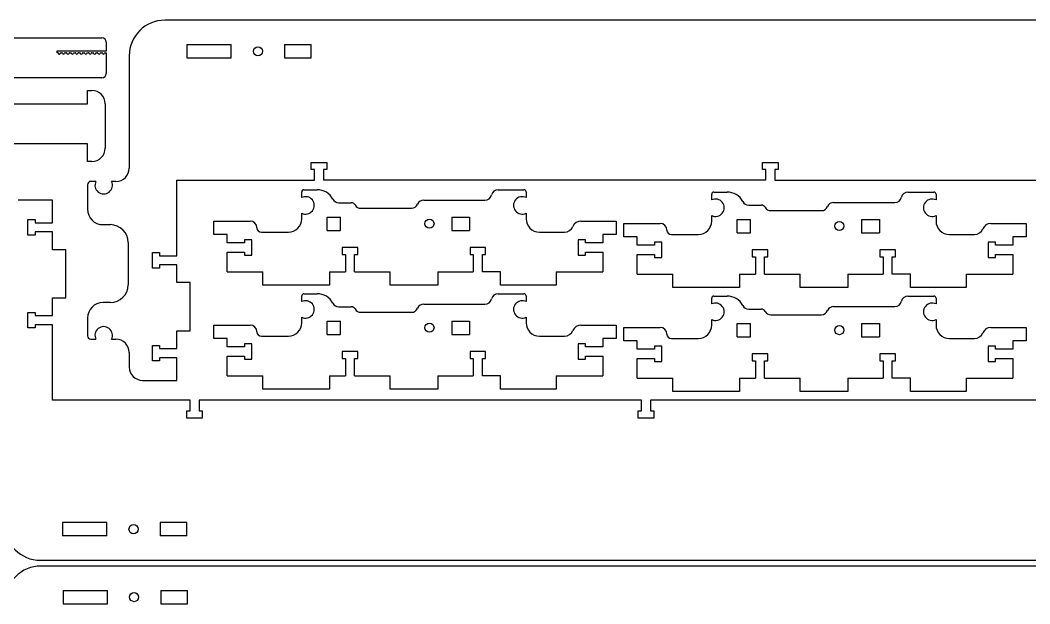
# Model space of a CAD drawing. Header units: millimetres. Extents: x 55 to 1338, y 204 to 952.
# Drawn here: x 489.7 to 944.1, y 687.3 to 949.8 of the extents above; entities that cross this region are included whole.
import ezdxf

# ---------------------------------------------------------------- set-up
doc = ezdxf.new("R2010")
doc.units = ezdxf.units.MM
doc.layers.get('0').update_dxf_attribs({"color": 253, "lineweight": 70, "true_color": 0x8faf8f})

msp = doc.modelspace()

# ---------------------------------------------------------------- linework, layer by layer
at = {"color": 38, "lineweight": -3, "true_color": 0x482605}
for p, q in [((1303.16, 949.77), (554.75, 949.77)), ((475.09, 941.86), (526.42, 941.86)), ((528.42, 939.86), (528.42, 935.86)), ((564.69, 938.77), (584.69, 938.77)), ((564.69, 938.77), (564.69, 932.77)), ((584.69, 932.77), (584.69, 938.77)), ((608.69, 938.77), (620.69, 938.77)), ((608.69, 938.77), (608.69, 932.77)), ((620.69, 932.77), (620.69, 938.77)), ((528.42, 935.86), (506.19, 935.86)), ((506.19, 935.86), (506.19, 935.16)), ((506.69, 935.16), (506.19, 935.16)), ((507.87, 935.16), (508.47, 935.16)), ((509.87, 935.16), (510.47, 935.16)), ((511.87, 935.16), (512.47, 935.16)), ((513.87, 935.16), (514.47, 935.16)), ((515.87, 935.16), (516.47, 935.16)), ((517.87, 935.16), (518.47, 935.16)), ((519.87, 935.16), (520.47, 935.16)), ((521.87, 935.16), (522.47, 935.16)), ((523.87, 935.16), (524.47, 935.16)), ((525.87, 935.16), (526.47, 935.16)), ((527.87, 935.16), (528.42, 935.16)), ((528.42, 935.16), (528.42, 925.86)), ((538.75, 933.77), (538.75, 883.27)), ((564.69, 932.77), (584.69, 932.77)), ((608.69, 932.77), (620.69, 932.77)), ((526.42, 923.86), (475.09, 923.86)), ((519.93, 918.19), (521.93, 918.19)), ((519.93, 912.19), (519.93, 918.19)), ((468.6, 912.19), (519.93, 912.19)), ((527.93, 912.19), (527.93, 892.19)), ((519.93, 894.19), (468.6, 894.19)), ((519.93, 886.19), (519.93, 894.19)), ((521.93, 886.19), (519.93, 886.19)), ((620.66, 882.57), (620.66, 885.77)), ((620.66, 885.77), (627.66, 885.77)), ((622.11, 882.57), (620.66, 882.57)), ((622.11, 877.77), (622.11, 882.57)), ((627.66, 882.57), (626.21, 882.57)), ((626.21, 882.57), (626.21, 877.77)), ((627.66, 885.77), (627.66, 882.57)), ((823.86, 882.57), (823.86, 885.77)), ((823.86, 885.77), (830.86, 885.77)), ((825.31, 882.57), (823.86, 882.57)), ((825.31, 877.77), (825.31, 882.57)), ((830.86, 882.57), (829.41, 882.57)), ((829.41, 882.57), (829.41, 877.77)), ((830.86, 885.77), (830.86, 882.57)), ((523.73, 877.27), (521.43, 877.27)), ((532.75, 877.27), (530.76, 877.27)), ((560.14, 843.82), (560.14, 877.77)), ((560.14, 877.77), (622.11, 877.77)), ((825.31, 877.77), (626.21, 877.77)), ((829.41, 877.77), (1028.51, 877.77)), ((519.93, 875.77), (519.93, 864.8)), ((617.38, 873.54), (623.33, 873.54)), ((704.75, 873.54), (716.38, 873.54)), ((504.13, 868.83), (488.73, 868.83)), ((504.13, 858.65), (504.13, 868.83)), ((616.38, 869.99), (616.38, 872.54)), ((671.29, 868.81), (698.88, 868.81)), ((717.38, 872.54), (717.38, 869.99)), ((800.92, 868.93), (800.92, 871.48)), ((801.92, 872.48), (807.87, 872.48)), ((889.29, 872.48), (900.92, 872.48)), ((901.92, 871.48), (901.92, 868.93)), ((633.07, 867.67), (638.71, 867.67)), ((643.04, 865.17), (665.78, 865.17)), ((817.61, 866.61), (823.25, 866.61)), ((827.58, 864.11), (850.32, 864.11)), ((855.83, 867.75), (883.42, 867.75)), ((493.13, 860.1), (496.33, 860.1)), ((493.13, 853.1), (493.13, 860.1)), ((496.33, 860.1), (496.33, 858.65)), ((576.88, 859.41), (593.23, 859.41)), ((576.88, 853.41), (576.88, 859.41)), ((616.38, 860.47), (616.38, 862.95)), ((627.88, 861.17), (633.88, 861.17)), ((627.88, 855.17), (627.88, 861.17)), ((633.88, 855.17), (633.88, 861.17)), ((683.88, 861.17), (691.88, 861.17)), ((683.88, 861.17), (683.88, 855.17)), ((691.88, 861.17), (691.88, 855.17)), ((717.38, 862.95), (717.38, 860.47)), ((742.07, 859.41), (757.88, 859.41)), ((757.88, 859.41), (757.88, 853.41)), ((800.92, 859.41), (800.92, 861.89)), ((812.42, 860.11), (818.42, 860.11)), ((812.42, 854.11), (812.42, 860.11)), ((818.42, 854.11), (818.42, 860.11)), ((868.42, 860.11), (876.42, 860.11)), ((868.42, 860.11), (868.42, 854.11)), ((876.42, 860.11), (876.42, 854.11)), ((901.92, 861.89), (901.92, 859.41)), ((496.33, 858.65), (504.13, 858.65)), ((496.33, 854.55), (496.33, 853.1)), ((504.13, 854.55), (496.33, 854.55)), ((504.13, 846.55), (504.13, 854.55)), ((526.93, 857.8), (530.25, 857.8)), ((598.23, 854.47), (610.38, 854.47)), ((627.88, 855.17), (633.88, 855.17)), ((683.88, 855.17), (691.88, 855.17)), ((723.38, 854.47), (734.68, 854.47)), ((761.42, 858.35), (777.77, 858.35)), ((761.42, 852.35), (761.42, 858.35)), ((926.61, 858.35), (942.42, 858.35)), ((942.42, 858.35), (942.42, 852.35)), ((496.33, 853.1), (493.13, 853.1)), ((582.88, 853.41), (576.88, 853.41)), ((582.88, 849.59), (582.88, 853.41)), ((590.68, 851.04), (590.68, 849.59)), ((593.88, 851.04), (590.68, 851.04)), ((593.88, 844.04), (593.88, 851.04)), ((740.88, 851.04), (740.88, 844.04)), ((744.08, 851.04), (740.88, 851.04)), ((744.08, 849.59), (744.08, 851.04)), ((751.88, 853.41), (751.88, 849.59)), ((757.88, 853.41), (751.88, 853.41)), ((767.42, 852.35), (761.42, 852.35)), ((767.42, 848.53), (767.42, 852.35)), ((775.22, 849.98), (775.22, 848.53)), ((778.42, 849.98), (775.22, 849.98)), ((778.42, 842.98), (778.42, 849.98)), ((782.77, 853.41), (794.92, 853.41)), ((812.42, 854.11), (818.42, 854.11)), ((868.42, 854.11), (876.42, 854.11)), ((907.92, 853.41), (919.22, 853.41)), ((925.42, 849.98), (925.42, 842.98)), ((928.62, 849.98), (925.42, 849.98)), ((928.62, 848.53), (928.62, 849.98)), ((936.42, 852.35), (936.42, 848.53)), ((942.42, 852.35), (936.42, 852.35)), ((510.13, 846.55), (504.13, 846.55)), ((510.13, 824.88), (510.13, 846.55)), ((538.25, 849.8), (538.25, 830.77)), ((590.68, 849.59), (582.88, 849.59)), ((582.88, 845.49), (590.68, 845.49)), ((582.88, 836.54), (582.88, 845.49)), ((590.68, 845.49), (590.68, 844.04)), ((634.61, 847.54), (634.61, 844.34)), ((641.61, 847.54), (634.61, 847.54)), ((641.61, 844.34), (641.61, 847.54)), ((692.15, 847.54), (692.15, 844.34)), ((699.15, 847.54), (692.15, 847.54)), ((699.15, 844.34), (699.15, 847.54)), ((751.88, 849.59), (744.08, 849.59)), ((744.08, 845.49), (751.88, 845.49)), ((744.08, 844.04), (744.08, 845.49)), ((751.88, 845.49), (751.88, 836.54)), ((775.22, 848.53), (767.42, 848.53)), ((819.15, 846.48), (819.15, 843.28)), ((826.15, 846.48), (819.15, 846.48)), ((826.15, 843.28), (826.15, 846.48)), ((876.69, 846.48), (876.69, 843.28)), ((883.69, 846.48), (876.69, 846.48)), ((883.69, 843.28), (883.69, 846.48)), ((936.42, 848.53), (928.62, 848.53)), ((549.15, 838.27), (549.15, 845.27)), ((549.15, 845.27), (552.35, 845.27)), ((552.35, 845.27), (552.35, 843.82)), ((552.35, 843.82), (560.14, 843.82)), ((590.68, 844.04), (593.88, 844.04)), ((634.61, 844.34), (636.06, 844.34)), ((636.06, 844.34), (636.06, 836.54)), ((640.16, 844.34), (641.61, 844.34)), ((640.16, 836.54), (640.16, 844.34)), ((692.15, 844.34), (693.6, 844.34)), ((693.6, 844.34), (693.6, 836.54)), ((697.7, 844.34), (699.15, 844.34)), ((697.7, 836.54), (697.7, 844.34)), ((740.88, 844.04), (744.08, 844.04)), ((767.42, 844.43), (775.22, 844.43)), ((767.42, 835.48), (767.42, 844.43)), ((775.22, 844.43), (775.22, 842.98)), ((775.22, 842.98), (778.42, 842.98)), ((819.15, 843.28), (820.6, 843.28)), ((820.6, 843.28), (820.6, 835.48)), ((824.7, 843.28), (826.15, 843.28)), ((824.7, 835.48), (824.7, 843.28)), ((876.69, 843.28), (878.14, 843.28)), ((878.14, 843.28), (878.14, 835.48)), ((882.24, 843.28), (883.69, 843.28)), ((882.24, 835.48), (882.24, 843.28)), ((925.42, 842.98), (928.62, 842.98)), ((928.62, 844.43), (936.42, 844.43)), ((928.62, 842.98), (928.62, 844.43)), ((936.42, 844.43), (936.42, 835.48)), ((552.35, 838.27), (549.15, 838.27)), ((560.15, 839.72), (552.35, 839.72)), ((552.35, 839.72), (552.35, 838.27)), ((560.15, 831.72), (560.15, 839.72)), ((582.88, 836.54), (598.88, 836.54)), ((598.88, 830.54), (598.88, 836.54)), ((628.88, 836.54), (628.88, 830.54)), ((628.88, 836.54), (636.06, 836.54)), ((640.16, 836.54), (656.16, 836.54)), ((656.16, 830.54), (656.16, 836.54)), ((677.6, 836.54), (677.6, 830.54)), ((677.6, 836.54), (693.6, 836.54)), ((705.88, 836.54), (697.7, 836.54)), ((705.88, 830.54), (705.88, 836.54)), ((730.88, 836.54), (730.88, 830.54)), ((730.88, 836.54), (751.88, 836.54)), ((566.15, 831.72), (560.15, 831.72)), ((566.15, 810.05), (566.15, 831.72)), ((767.42, 835.48), (783.42, 835.48)), ((783.42, 829.48), (783.42, 835.48)), ((813.42, 835.48), (813.42, 829.48)), ((813.42, 835.48), (820.6, 835.48)), ((824.7, 835.48), (840.7, 835.48)), ((840.7, 829.48), (840.7, 835.48)), ((862.14, 835.48), (862.14, 829.48)), ((862.14, 835.48), (878.14, 835.48)), ((890.42, 835.48), (882.24, 835.48)), ((890.42, 829.48), (890.42, 835.48)), ((915.42, 835.48), (915.42, 829.48)), ((915.42, 835.48), (936.42, 835.48)), ((628.88, 830.54), (598.88, 830.54)), ((677.6, 830.54), (656.16, 830.54)), ((730.88, 830.54), (705.88, 830.54)), ((813.42, 829.48), (783.42, 829.48)), ((862.14, 829.48), (840.7, 829.48)), ((915.42, 829.48), (890.42, 829.48)), ((504.13, 824.88), (510.13, 824.88)), ((504.13, 816.88), (504.13, 824.88)), ((530.25, 822.77), (526.93, 822.77)), ((616.38, 823.19), (616.38, 825.74)), ((617.38, 826.74), (623.33, 826.74)), ((704.75, 826.74), (716.38, 826.74)), ((717.38, 825.74), (717.38, 823.19)), ((800.92, 822.13), (800.92, 824.68)), ((801.92, 825.68), (807.87, 825.68)), ((889.29, 825.68), (900.92, 825.68)), ((901.92, 824.68), (901.92, 822.13)), ((493.13, 818.33), (496.33, 818.33)), ((493.13, 811.33), (493.13, 818.33)), ((496.33, 818.33), (496.33, 816.88)), ((633.07, 820.87), (638.71, 820.87)), ((643.04, 818.37), (665.78, 818.37)), ((671.29, 822.01), (698.88, 822.01)), ((817.61, 819.81), (823.25, 819.81)), ((855.83, 820.95), (883.42, 820.95)), ((496.33, 816.88), (504.13, 816.88)), ((519.93, 815.77), (519.93, 807.77)), ((616.38, 813.67), (616.38, 816.15)), ((627.88, 814.37), (633.88, 814.37)), ((627.88, 808.37), (627.88, 814.37)), ((633.88, 808.37), (633.88, 814.37)), ((683.88, 814.37), (691.88, 814.37)), ((683.88, 814.37), (683.88, 808.37)), ((691.88, 814.37), (691.88, 808.37)), ((717.38, 816.15), (717.38, 813.67)), ((800.92, 812.61), (800.92, 815.09)), ((827.58, 817.31), (850.32, 817.31)), ((901.92, 815.09), (901.92, 812.61)), ((496.33, 811.33), (493.13, 811.33)), ((496.33, 812.78), (496.33, 811.33)), ((504.12, 812.78), (496.33, 812.78)), ((504.12, 778.83), (504.12, 812.78)), ((560.15, 802.05), (560.15, 810.05)), ((560.15, 810.05), (566.15, 810.05)), ((576.88, 812.61), (593.23, 812.61)), ((576.88, 806.61), (576.88, 812.61)), ((742.07, 812.61), (757.88, 812.61)), ((757.88, 812.61), (757.88, 806.61)), ((761.42, 811.55), (777.77, 811.55)), ((761.42, 805.55), (761.42, 811.55)), ((812.42, 813.31), (818.42, 813.31)), ((812.42, 807.31), (812.42, 813.31)), ((818.42, 807.31), (818.42, 813.31)), ((868.42, 813.31), (876.42, 813.31)), ((868.42, 813.31), (868.42, 807.31)), ((876.42, 813.31), (876.42, 807.31)), ((926.61, 811.55), (942.42, 811.55)), ((942.42, 811.55), (942.42, 805.55)), ((521.43, 806.27), (523.73, 806.27)), ((530.76, 806.27), (532.75, 806.27)), ((582.88, 806.61), (576.88, 806.61)), ((582.88, 802.79), (582.88, 806.61)), ((598.23, 807.67), (610.38, 807.67)), ((627.88, 808.37), (633.88, 808.37)), ((683.88, 808.37), (691.88, 808.37)), ((723.38, 807.67), (734.68, 807.67)), ((751.88, 806.61), (751.88, 802.79)), ((757.88, 806.61), (751.88, 806.61)), ((767.42, 805.55), (761.42, 805.55)), ((767.42, 801.73), (767.42, 805.55)), ((782.77, 806.61), (794.92, 806.61)), ((812.42, 807.31), (818.42, 807.31)), ((868.42, 807.31), (876.42, 807.31)), ((907.92, 806.61), (919.22, 806.61)), ((936.42, 805.55), (936.42, 801.73)), ((942.42, 805.55), (936.42, 805.55)), ((538.75, 800.27), (538.75, 793.77)), ((549.15, 796.5), (549.15, 803.5)), ((549.15, 803.5), (552.35, 803.5)), ((552.35, 803.5), (552.35, 802.05)), ((552.35, 802.05), (560.15, 802.05)), ((590.68, 802.79), (582.88, 802.79)), ((590.68, 804.24), (590.68, 802.79)), ((593.88, 804.24), (590.68, 804.24)), ((593.88, 797.24), (593.88, 804.24)), ((634.61, 800.74), (634.61, 797.54)), ((641.61, 800.74), (634.61, 800.74)), ((641.61, 797.54), (641.61, 800.74)), ((692.15, 800.74), (692.15, 797.54)), ((699.15, 800.74), (692.15, 800.74)), ((699.15, 797.54), (699.15, 800.74)), ((740.88, 804.24), (740.88, 797.24)), ((744.08, 804.24), (740.88, 804.24)), ((744.08, 802.79), (744.08, 804.24)), ((751.88, 802.79), (744.08, 802.79)), ((775.22, 801.73), (767.42, 801.73)), ((775.22, 803.18), (775.22, 801.73)), ((778.42, 803.18), (775.22, 803.18)), ((778.42, 796.18), (778.42, 803.18)), ((925.42, 803.18), (925.42, 796.18)), ((928.62, 803.18), (925.42, 803.18)), ((928.62, 801.73), (928.62, 803.18)), ((936.42, 801.73), (928.62, 801.73)), ((552.35, 796.5), (549.15, 796.5)), ((560.15, 797.95), (552.35, 797.95)), ((552.35, 797.95), (552.35, 796.5)), ((560.15, 787.77), (560.15, 797.95)), ((582.88, 798.69), (590.68, 798.69)), ((582.88, 789.74), (582.88, 798.69)), ((590.68, 798.69), (590.68, 797.24)), ((590.68, 797.24), (593.88, 797.24)), ((634.61, 797.54), (636.06, 797.54)), ((636.06, 797.54), (636.06, 789.74)), ((640.16, 797.54), (641.61, 797.54)), ((640.16, 789.74), (640.16, 797.54)), ((692.15, 797.54), (693.6, 797.54)), ((693.6, 797.54), (693.6, 789.74)), ((697.7, 797.54), (699.15, 797.54)), ((697.7, 789.74), (697.7, 797.54)), ((740.88, 797.24), (744.08, 797.24)), ((744.08, 798.69), (751.88, 798.69)), ((744.08, 797.24), (744.08, 798.69)), ((751.88, 798.69), (751.88, 789.74)), ((767.42, 797.63), (775.22, 797.63)), ((767.42, 788.68), (767.42, 797.63)), ((775.22, 797.63), (775.22, 796.18)), ((775.22, 796.18), (778.42, 796.18)), ((819.15, 799.68), (819.15, 796.48)), ((826.15, 799.68), (819.15, 799.68)), ((819.15, 796.48), (820.6, 796.48)), ((820.6, 796.48), (820.6, 788.68)), ((824.7, 796.48), (826.15, 796.48)), ((824.7, 788.68), (824.7, 796.48)), ((826.15, 796.48), (826.15, 799.68)), ((876.69, 799.68), (876.69, 796.48)), ((883.69, 799.68), (876.69, 799.68)), ((876.69, 796.48), (878.14, 796.48)), ((878.14, 796.48), (878.14, 788.68)), ((882.24, 796.48), (883.69, 796.48)), ((882.24, 788.68), (882.24, 796.48)), ((883.69, 796.48), (883.69, 799.68)), ((925.42, 796.18), (928.62, 796.18)), ((928.62, 797.63), (936.42, 797.63)), ((928.62, 796.18), (928.62, 797.63)), ((936.42, 797.63), (936.42, 788.68)), ((544.75, 787.77), (560.15, 787.77)), ((582.88, 789.74), (598.88, 789.74)), ((598.88, 783.74), (598.88, 789.74)), ((628.88, 789.74), (628.88, 783.74)), ((628.88, 789.74), (636.06, 789.74)), ((640.16, 789.74), (656.16, 789.74)), ((656.16, 783.74), (656.16, 789.74)), ((677.6, 789.74), (677.6, 783.74)), ((677.6, 789.74), (693.6, 789.74)), ((705.88, 789.74), (697.7, 789.74)), ((705.88, 783.74), (705.88, 789.74)), ((730.88, 789.74), (730.88, 783.74)), ((730.88, 789.74), (751.88, 789.74)), ((767.42, 788.68), (783.42, 788.68)), ((783.42, 782.68), (783.42, 788.68)), ((813.42, 788.68), (813.42, 782.68)), ((813.42, 788.68), (820.6, 788.68)), ((824.7, 788.68), (840.7, 788.68)), ((840.7, 782.68), (840.7, 788.68)), ((862.14, 788.68), (862.14, 782.68)), ((862.14, 788.68), (878.14, 788.68)), ((890.42, 788.68), (882.24, 788.68)), ((890.42, 782.68), (890.42, 788.68)), ((915.42, 788.68), (915.42, 782.68)), ((915.42, 788.68), (936.42, 788.68)), ((628.88, 783.74), (598.88, 783.74)), ((677.6, 783.74), (656.16, 783.74)), ((730.88, 783.74), (705.88, 783.74)), ((813.42, 782.68), (783.42, 782.68)), ((862.14, 782.68), (840.7, 782.68)), ((915.42, 782.68), (890.42, 782.68)), ((566.09, 778.83), (504.12, 778.83)), ((566.09, 774.03), (566.09, 778.83)), ((570.19, 778.83), (570.19, 774.03)), ((769.29, 778.83), (570.19, 778.83)), ((769.29, 774.03), (769.29, 778.83)), ((972.49, 778.83), (773.39, 778.83)), ((773.39, 778.83), (773.39, 774.03)), ((564.64, 774.03), (566.09, 774.03)), ((564.64, 770.83), (564.64, 774.03)), ((570.19, 774.03), (571.64, 774.03)), ((571.64, 774.03), (571.64, 770.83)), ((767.84, 774.03), (769.29, 774.03)), ((767.84, 770.83), (767.84, 774.03)), ((773.39, 774.03), (774.84, 774.03)), ((774.84, 774.03), (774.84, 770.83)), ((571.64, 770.83), (564.64, 770.83)), ((774.84, 770.83), (767.84, 770.83)), ((508.67, 723.83), (508.67, 717.83)), ((528.67, 723.83), (508.67, 723.83)), ((528.67, 717.83), (528.67, 723.83)), ((564.67, 723.83), (552.67, 723.83)), ((552.67, 723.83), (552.67, 717.83)), ((564.67, 717.83), (564.67, 723.83)), ((528.67, 717.83), (508.67, 717.83)), ((564.67, 717.83), (552.67, 717.83)), ((498.73, 706.83), (1247.14, 706.83)), ((1247.4, 704.26), (498.99, 704.26)), ((508.93, 693.26), (528.93, 693.26)), ((508.93, 693.26), (508.93, 687.26)), ((528.93, 687.26), (528.93, 693.26)), ((552.93, 693.26), (564.93, 693.26)), ((552.93, 693.26), (552.93, 687.26)), ((564.93, 687.26), (564.93, 693.26)), ((508.93, 687.26), (528.93, 687.26)), ((552.93, 687.26), (564.93, 687.26))]:
    msp.add_line(p, q, dxfattribs=at)
for centre in [(596.69, 935.77), (673.88, 858.22), (858.42, 857.16), (673.88, 811.42), (858.42, 810.36), (540.67, 720.83), (540.93, 690.26)]:
    msp.add_circle(centre, 2.05, dxfattribs=at)
for centre, radius, start, end in [((554.75, 933.77), 16, 90, 180), ((526.42, 939.86), 2, 360, 90), ((507.17, 935.01), 0.5, 162.5424, 355.904), ((507.87, 934.96), 0.2, 90, 175.904), ((508.47, 934.96), 0.2, 4.096, 90), ((509.17, 935.01), 0.5, 184.096, 355.904), ((509.87, 934.96), 0.2, 90, 175.904), ((510.47, 934.96), 0.2, 4.096, 90), ((511.17, 935.01), 0.5, 184.096, 355.904), ((511.87, 934.96), 0.2, 90, 175.904), ((512.47, 934.96), 0.2, 4.096, 90), ((513.17, 935.01), 0.5, 184.096, 355.904), ((513.87, 934.96), 0.2, 90, 175.904), ((514.47, 934.96), 0.2, 4.096, 90), ((515.17, 935.01), 0.5, 184.096, 355.904), ((515.87, 934.96), 0.2, 90, 175.904), ((516.47, 934.96), 0.2, 4.096, 90), ((517.17, 935.01), 0.5, 184.096, 355.904), ((517.87, 934.96), 0.2, 90, 175.904), ((518.47, 934.96), 0.2, 4.096, 90), ((519.17, 935.01), 0.5, 184.096, 355.904), ((519.87, 934.96), 0.2, 90, 175.904), ((520.47, 934.96), 0.2, 4.096, 90), ((521.17, 935.01), 0.5, 184.096, 355.904), ((521.87, 934.96), 0.2, 90, 175.904), ((522.47, 934.96), 0.2, 4.096, 90), ((523.17, 935.01), 0.5, 184.096, 355.904), ((523.87, 934.96), 0.2, 90, 175.904), ((524.47, 934.96), 0.2, 4.096, 90), ((525.17, 935.01), 0.5, 184.096, 355.904), ((525.87, 934.96), 0.2, 90, 175.904), ((526.47, 934.96), 0.2, 4.096, 90), ((527.17, 935.01), 0.5, 184.096, 355.904), ((527.87, 934.96), 0.2, 90, 175.904), ((526.42, 925.86), 2, 270, 0), ((521.93, 912.19), 6, 0, 90), ((521.93, 892.19), 6, 270, 0), ((532.75, 883.27), 6, 270, 0), ((521.43, 875.77), 1.5, 90, 180), ((527.24, 875.54), 3.92, 153.8115, 26.1885), ((617.38, 872.54), 1, 90, 180), ((623.33, 865.54), 8, 27.7985, 90), ((704.75, 870.54), 3, 90, 167.8125), ((716.38, 872.54), 1, 360, 90), ((618.11, 866.47), 3.92, 243.8115, 116.1885), ((633.07, 870.67), 3, 207.7985, 270), ((671.29, 865.81), 3, 90, 156.8033), ((698.88, 871.81), 3, 270, 347.8125), ((715.65, 866.47), 3.92, 63.8115, 296.1885), ((801.92, 871.48), 1, 90, 180), ((802.65, 865.41), 3.92, 243.8115, 116.1885), ((807.87, 864.48), 8, 27.7985, 90), ((817.61, 869.61), 3, 207.7985, 270), ((883.42, 870.75), 3, 270, 347.8125), ((889.29, 869.48), 3, 90, 167.8125), ((900.19, 865.41), 3.92, 63.8115, 296.1885), ((900.92, 871.48), 1, 360, 90), ((526.93, 864.8), 7, 180, 270), ((638.71, 865.67), 2, 30, 90), ((643.04, 868.17), 3, 210, 270), ((665.78, 868.17), 3, 270, 336.8033), ((823.25, 864.61), 2, 30, 90), ((827.58, 867.11), 3, 210, 270), ((850.32, 867.11), 3, 270, 336.8033), ((855.83, 864.75), 3, 90, 156.8033), ((593.23, 856.41), 3, 0.6876, 90), ((610.38, 860.47), 6, 270, 360), ((723.38, 860.47), 6, 180, 270), ((742.07, 855.41), 4, 90, 157.5197), ((794.92, 859.41), 6, 270, 360), ((907.92, 859.41), 6, 180, 270), ((530.25, 849.8), 8, 0, 90), ((598.23, 856.47), 2, 180.6876, 270), ((734.68, 858.47), 4, 270, 337.5197), ((777.77, 855.35), 3, 0.6876, 90), ((782.77, 855.41), 2, 180.6876, 270), ((919.22, 857.41), 4, 270, 337.5197), ((926.61, 854.35), 4, 90, 157.5197), ((530.25, 830.77), 8, 270, 0), ((526.93, 815.77), 7, 90, 180), ((617.38, 825.74), 1, 90, 180), ((618.11, 819.67), 3.92, 243.8115, 116.1885), ((623.33, 818.74), 8, 27.7985, 90), ((698.88, 825.01), 3, 270, 347.8125), ((704.75, 823.74), 3, 90, 167.8125), ((715.65, 819.67), 3.92, 63.8115, 296.1885), ((716.38, 825.74), 1, 360, 90), ((801.92, 824.68), 1, 90, 180), ((807.87, 817.68), 8, 27.7985, 90), ((883.42, 823.95), 3, 270, 347.8125), ((889.29, 822.68), 3, 90, 167.8125), ((900.92, 824.68), 1, 360, 90), ((633.07, 823.87), 3, 207.7985, 270), ((638.71, 818.87), 2, 30, 90), ((643.04, 821.37), 3, 210, 270), ((665.78, 821.37), 3, 270, 336.8033), ((671.29, 819.01), 3, 90, 156.8033), ((802.65, 818.61), 3.92, 243.8115, 116.1885), ((817.61, 822.81), 3, 207.7985, 270), ((823.25, 817.81), 2, 30, 90), ((827.58, 820.31), 3, 210, 270), ((850.32, 820.31), 3, 270, 336.8033), ((855.83, 817.95), 3, 90, 156.8033), ((900.19, 818.61), 3.92, 63.8115, 296.1885), ((610.38, 813.67), 6, 270, 360), ((723.38, 813.67), 6, 180, 270), ((527.24, 808), 3.92, 333.8115, 206.1885), ((593.23, 809.61), 3, 0.6876, 90), ((598.23, 809.67), 2, 180.6876, 270), ((734.68, 811.67), 4, 270, 337.5197), ((742.07, 808.61), 4, 90, 157.5197), ((777.77, 808.55), 3, 0.6876, 90), ((794.92, 812.61), 6, 270, 360), ((907.92, 812.61), 6, 180, 270), ((919.22, 810.61), 4, 270, 337.5197), ((926.61, 807.55), 4, 90, 157.5197), ((521.43, 807.77), 1.5, 180, 270), ((532.75, 800.27), 6, 0, 90), ((782.77, 808.61), 2, 180.6876, 270), ((544.75, 793.77), 6, 180, 270), ((498.73, 722.83), 16, 180, 270), ((498.99, 688.26), 16, 90, 180)]:
    msp.add_arc(centre, radius, start, end, dxfattribs=at)

doc.saveas('drawing.dxf')
